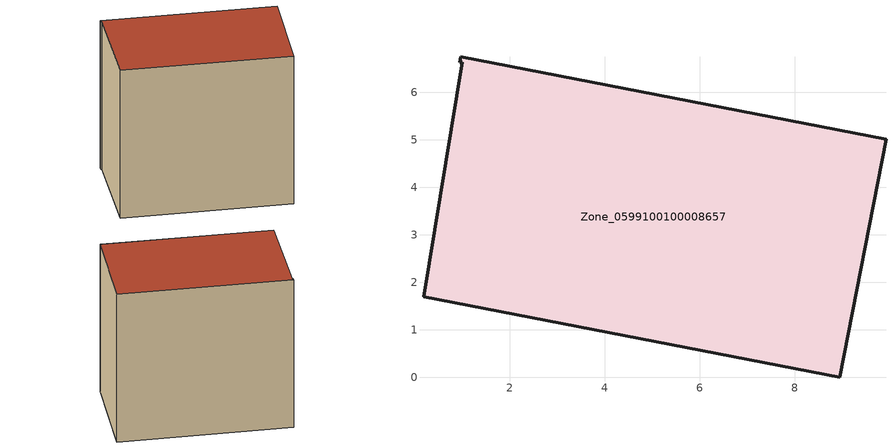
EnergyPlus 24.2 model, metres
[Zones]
Zone_0599100100008657
 floor ground (C_G): 0.18,1.7 1,6.62 0.95,6.63 0.97,6.74 9.92,5.01 8.95,0 z0
 wall outside (C_F): 8.95,0 9.92,5.01 0.97,6.74 0.95,6.63 1,6.62 0.18,1.7 8.95,0 z0:8.68
 roof outside (C_R): 1,6.62 0.18,1.7 8.95,0 9.92,5.01 0.97,6.74 0.95,6.63 z8.68
[BUILDING]
Pand.0599100100008657: North Axis=0; Terrain=City; Loads Convergence Tolerance Value=0.04; Temperature Convergence Tolerance Value=0.4; Solar Distribution=FullExterior; Maximum Number of Warmup Days=25; Minimum Number of Warmup Days=1
[Site:Location]
Rotterdam.The.Hague.AP_ZH_NLD Design_Conditions: Latitude=51.96; Longitude=4.45; Time Zone=1; Elevation=-4.5
[SITE:GROUNDTEMPERATURE:BUILDINGSURFACE]
18, 18, 18, 18, 18, 18, 18, 18, 18, 18, 18, 18
[MATERIAL] Thermal Absorptance=0.9; Solar Absorptance=0.7; Visible Absorptance=0.7
Name | Roughness | Thickness | Conductivity | Density | Specific Heat
G.TI.2015-2018 | MediumSmooth | 0.15 | 0.0428571 | 540 | 1210
F.TI.2015-2018 | Rough | 0.3 | 0.0666667 | 1920 | 840
R.TI.2015-2018 | MediumRough | 0.2 | 0.0333333 | 1500 | 1000
[CONSTRUCTION]
C_G: G.TI.2015-2018
C_F: F.TI.2015-2018
C_R: R.TI.2015-2018
[ZONE]
Zone_0599100100008657: Type=1; Multiplier=1; Ceiling Height=Autocalculate; Volume=Autocalculate; Floor Area=autocalculate; Part of Total Floor Area=Yes
[ZONEINFILTRATION:DESIGNFLOWRATE]
Infil_Zone_0599100100008657: Zone or ZoneList or Space or SpaceList=Zone_0599100100008657; Schedule=AlwaysOn; Design Flow Rate Calculation Method=Flow/Area; Flow Rate per Floor Area=0.0015; Constant Term Coefficient=1; Temperature Term Coefficient=0; Velocity Term Coefficient=0; Velocity Squared Term Coefficient=0
[HVACTEMPLATE:ZONE:IDEALLOADSAIRSYSTEM]
Zone_0599100100008657: Maximum Heating Supply Air Temperature=50; Minimum Cooling Supply Air Temperature=13; Maximum Heating Supply Air Humidity Ratio=0.0156; Minimum Cooling Supply Air Humidity Ratio=0.0077; Heating Limit=NoLimit; Cooling Limit=NoLimit; Dehumidification Control Type=ConstantSensibleHeatRatio; Cooling Sensible Heat Ratio=0.7; Dehumidification Setpoint=60; Humidification Control Type=None; Humidification Setpoint=30; Outdoor Air Method=None; Outdoor Air Flow Rate per Person=0.00944; Outdoor Air Flow Rate per Zone Floor Area=0; Outdoor Air Flow Rate per Zone=0; Demand Controlled Ventilation Type=None; Outdoor Air Economizer Type=NoEconomizer; Heat Recovery Type=None; Sensible Heat Recovery Effectiveness=0.7; Latent Heat Recovery Effectiveness=0.65
[ZONECONTROL:THERMOSTAT]
ThermostatControl_Zone_0599100100008657: Zone or ZoneList=Zone_0599100100008657; Control Type Schedule=DualSetpointControlType; Control 1=Thermostat_Zone_0599100100008657; Temperature Difference Between Cutout And Setpoint=0
[THERMOSTATSETPOINT:DUALSETPOINT]
Thermostat_Zone_0599100100008657: Heating Setpoint Temperature Schedule=HeatingSetpoint_Zone_0599100100008657; Cooling Setpoint Temperature Schedule=CoolingSetpoint_Zone_0599100100008657
[SCHEDULE:COMPACT]
HeatingSetpoint_Zone_0599100100008657: Through: 12/31, For: AllDays, Until: 24:00, 21
CoolingSetpoint_Zone_0599100100008657: Through: 12/31, For: AllDays, Until: 24:00, 24
DualSetpointControlType: Through: 12/31, For: AllDays, Until: 24:00, 4
AlwaysOn: Through: 12/31, For: AllDays, Until: 24:00, 1
